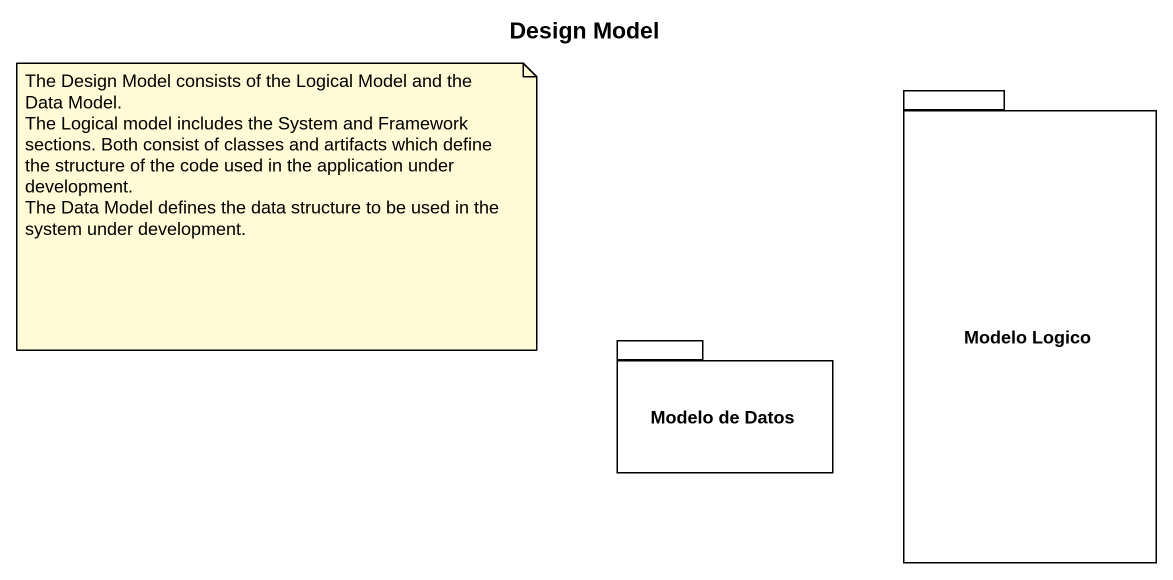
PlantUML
@startuml
title Design Model
package "Modelo Logico" as Modelo_Logico {
}
package "Modelo de Datos" as Modelo_de_Datos {
}
note as N1
  The Design Model consists of the Logical Model and the Data Model.
  The Logical model includes the System and Framework sections. Both consist of classes and artifacts which define the structure of the code used in the application under development.
  The Data Model defines the data structure to be used in the system under development.
end note
@enduml
